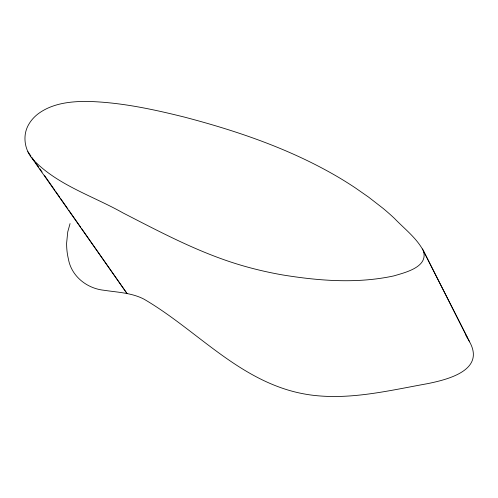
<?xml version="1.0" encoding="UTF-8"?>
<svg xmlns="http://www.w3.org/2000/svg" width="498" height="498" viewBox="0 0 498 498"><rect width="100%" height="100%" fill="white"/><g stroke="black" fill="none" stroke-linecap="round" stroke-linejoin="round"><path stroke-width="0.75" d="M70.056 223.596L67.753 231.875L66.626 243.049A90.953 73.299 -29.5 0 0 68.382 258.904C71.37 276.278 86.969 288.516 104.014 290.266C117.472 292.345 131.584 292.712 143.934 299.13C192.639 327.522 231.713 372.535 286.867 389.685A141.457 123.224 -12 0 0 309.768 394.858C349.353 400.429 388.77 390.619 427.527 383.659C447.428 379.613 485.425 370.412 469.614 341.865L423.344 250.749C416.502 237.839 404.364 228.781 394.416 218.361A323.351 288.049 -48.7 0 0 383.037 208.338L368.539 197.084L355.086 187.721A553.676 455.346 -65.2 0 0 339.014 177.605C291.156 149.332 238.069 131.179 184.509 117.123C152.905 109.243 120.746 102.333 88.071 101.436C70.654 101.25 51.885 103.285 37.624 114.223A29.413 21.084 -30.3 0 0 28.772 124.357C22.254 135.251 24.458 149.643 32.6 159.08L126.984 293.49L81.647 228.619M32.6 159.08C57.077 185.113 92.721 195.795 123.162 213.007C161.153 232.522 199.181 252.76 240.291 265.017A335.577 239.009 -11 0 0 282.74 274.958C319.349 280.909 357.34 283.823 393.874 275.892C404.942 272.555 428.71 267.158 423.344 250.749M27.863 151.672L30.976 156.123M31.866 157.393L34.088 160.574M35.868 163.12L38.533 166.936M39.865 168.841L42.087 172.022M44.31 175.203L54.979 190.466M55.869 191.736L59.866 197.457M60.756 198.733L67.865 208.905M68.755 210.181L80.757 227.349M465.929 335.272L469.614 341.865M422.509 248.956L467.441 337.737"/></g></svg>
